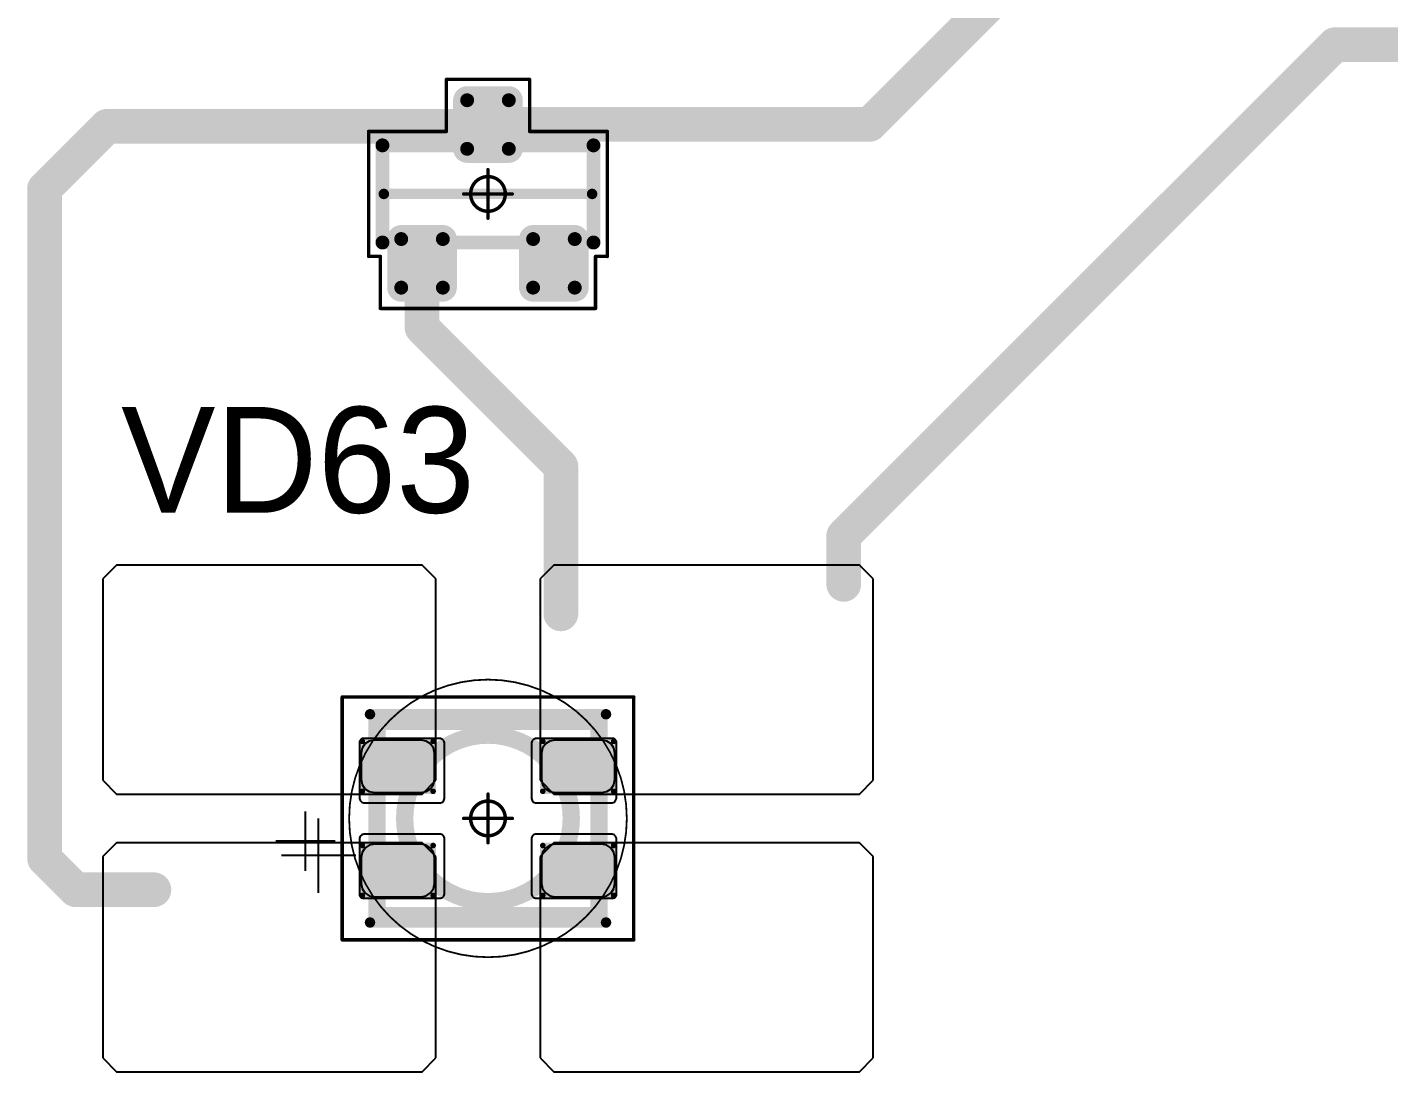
# Model space of a CAD drawing. Header units: millimetres. Extents: x 0 to 400, y 0 to 511.
# Drawn here: x 53.36 to 72.98, y 357.85 to 372.9 of the extents above; entities that cross this region are included whole.
import ezdxf

# ---------------------------------------------------------------- set-up
doc = ezdxf.new("R2010")
doc.units = ezdxf.units.MM
for name, color, linetype in [('Mechanical13', 56, 'Continuous'), ('Mechanical15', 56, 'Continuous'), ('Mechanical2', 216, 'Continuous'), ('TopLayer', 1, 'Continuous'), ('TopOverlay', 2, 'Continuous'), ('TopPaste', 8, 'Continuous'), ('TopSolder', 216, 'Continuous')]:
    doc.layers.add(name, color=color, linetype=linetype)

# ---------------------------------------------------------------- blocks, each defined once
blk = doc.blocks.new('SOT23_534')
at = {"layer": 'Mechanical13', "const_width": 0.2}
for points in [[(-0.7, 1.52), (0.7, 1.52)], [(-0.7, 1.52), (-0.7, -1.52)], [(0.7, 1.52), (0.7, -1.52)], [(-0.7, -1.52), (0.7, -1.52)]]:
    blk.add_lwpolyline(points, dxfattribs=at)
at = {"layer": 'Mechanical13', "const_width": 0.1}
for points in [[(-0.75, 1.52, 1), (-0.65, 1.52, 1)], [(-0.75, 1.52, 1), (-0.65, 1.52, 1)], [(0.65, 1.52, 1), (0.75, 1.52, 1)], [(0.65, 1.52, 1), (0.75, 1.52, 1)], [(-0.75, -1.52, 1), (-0.65, -1.52, 1)], [(-0.75, -1.52, 1), (-0.65, -1.52, 1)], [(0.65, -1.52, 1), (0.75, -1.52, 1)], [(0.65, -1.52, 1), (0.75, -1.52, 1)]]:
    blk.add_lwpolyline(points, format="xyb", close=True, dxfattribs=at)
at = {"layer": 'Mechanical15', "const_width": 0.05}
for points in [[(-1.65, 1.55), (-1.65, -1.55)], [(-1.65, 1.55), (-0.9, 1.55)], [(-0.9, 1.72), (-0.9, 1.55)], [(-0.9, 1.72), (0.9, 1.72)], [(0.9, 1.72), (0.9, 0.6)], [(0.9, 0.6), (1.65, 0.6)], [(1.65, 0.6), (1.65, -0.6)], [(0, 0.35), (0, -0.35)], [(-0.35, 0), (0.35, 0)], [(0.9, -0.6), (1.65, -0.6)], [(0.9, -0.6), (0.9, -1.72)], [(-1.65, -1.55), (-0.9, -1.55)], [(-0.9, -1.55), (-0.9, -1.72)], [(-0.9, -1.72), (0.9, -1.72)]]:
    blk.add_lwpolyline(points, dxfattribs=at)
at = {"layer": 'Mechanical15'}
for points, const_width in [([(-1.662, 1.55, 1), (-1.637, 1.55, 1)], 0.025), ([(-1.662, 1.55, 1), (-1.637, 1.55, 1)], 0.025), ([(-0.913, 1.72, 1), (-0.888, 1.72, 1)], 0.025), ([(-0.913, 1.72, 1), (-0.888, 1.72, 1)], 0.025), ([(-0.913, 1.55, 1), (-0.888, 1.55, 1)], 0.025), ([(-0.913, 1.55, 1), (-0.888, 1.55, 1)], 0.025), ([(0.888, 1.72, 1), (0.913, 1.72, 1)], 0.025), ([(0.888, 1.72, 1), (0.913, 1.72, 1)], 0.025), ([(0.888, 0.6, 1), (0.913, 0.6, 1)], 0.025), ([(0.888, 0.6, 1), (0.913, 0.6, 1)], 0.025), ([(1.637, 0.6, 1), (1.662, 0.6, 1)], 0.025), ([(1.637, 0.6, 1), (1.662, 0.6, 1)], 0.025), ([(0.25, 0, 1), (-0.25, 0, 1)], 0.05), ([(-0.012, 0.35, 1), (0.012, 0.35, 1)], 0.025), ([(-0.362, 0, 1), (-0.337, 0, 1)], 0.025), ([(-0.262, 0, 1), (-0.238, 0, 1)], 0.025), ([(0.238, 0, 1), (0.262, 0, 1)], 0.025), ([(0.337, 0, 1), (0.362, 0, 1)], 0.025), ([(-0.012, -0.35, 1), (0.012, -0.35, 1)], 0.025), ([(0.888, -0.6, 1), (0.913, -0.6, 1)], 0.025), ([(0.888, -0.6, 1), (0.913, -0.6, 1)], 0.025), ([(1.637, -0.6, 1), (1.662, -0.6, 1)], 0.025), ([(1.637, -0.6, 1), (1.662, -0.6, 1)], 0.025), ([(-1.662, -1.55, 1), (-1.637, -1.55, 1)], 0.025), ([(-1.662, -1.55, 1), (-1.637, -1.55, 1)], 0.025), ([(-0.913, -1.55, 1), (-0.888, -1.55, 1)], 0.025), ([(-0.913, -1.55, 1), (-0.888, -1.55, 1)], 0.025), ([(-0.913, -1.72, 1), (-0.888, -1.72, 1)], 0.025), ([(-0.913, -1.72, 1), (-0.888, -1.72, 1)], 0.025), ([(0.888, -1.72, 1), (0.913, -1.72, 1)], 0.025), ([(0.888, -1.72, 1), (0.913, -1.72, 1)], 0.025)]:
    blk.add_lwpolyline(points, format="xyb", close=True, dxfattribs=dict(at, const_width=const_width))
at = {"layer": 'TopLayer', "const_width": 0.1}
for points in [[(-1.4, 1.25, 1), (-1.3, 1.25, 1)], [(-0.7, 1.25, 1), (-0.6, 1.25, 1)], [(-1.4, 0.65, 1), (-1.3, 0.65, 1)], [(-0.7, 0.65, 1), (-0.6, 0.65, 1)], [(0.6, 0.3, 1), (0.7, 0.3, 1)], [(1.3, 0.3, 1), (1.4, 0.3, 1)], [(0.6, -0.3, 1), (0.7, -0.3, 1)], [(1.3, -0.3, 1), (1.4, -0.3, 1)], [(-1.4, -0.65, 1), (-1.3, -0.65, 1)], [(-0.7, -0.65, 1), (-0.6, -0.65, 1)], [(-1.4, -1.25, 1), (-1.3, -1.25, 1)], [(-0.7, -1.25, 1), (-0.6, -1.25, 1)]]:
    blk.add_lwpolyline(points, format="xyb", close=True, dxfattribs=at)
at = {"layer": 'TopLayer'}
for points in [[(-1.45, 1.25), (-1.45, 0.65), (-0.55, 1.25), (-0.55, 0.65)], [(-1.35, 1.35), (-1.35, 0.55), (-0.65, 1.35), (-0.65, 0.55)], [(0.65, 0.4), (0.65, -0.4), (1.35, 0.4), (1.35, -0.4)], [(0.55, 0.3), (0.55, -0.3), (1.45, 0.3), (1.45, -0.3)], [(-1.35, -0.55), (-1.35, -1.35), (-0.65, -0.55), (-0.65, -1.35)], [(-1.45, -0.65), (-1.45, -1.25), (-0.55, -0.65), (-0.55, -1.25)]]:
    blk.add_solid(points, dxfattribs=at)
at = {"layer": 'TopOverlay', "const_width": 0.15}
blk.add_lwpolyline([(0, 1.5), (0, -1.5)], dxfattribs=at)
at = {"layer": 'TopOverlay', "const_width": 0.075}
for points in [[(-0.038, 1.5, 1), (0.038, 1.5, 1)], [(-0.038, -1.5, 1), (0.038, -1.5, 1)]]:
    blk.add_lwpolyline(points, format="xyb", close=True, dxfattribs=at)
at = {"layer": 'TopPaste', "const_width": 0.075}
for points in [[(-1.387, 1.25, 1), (-1.313, 1.25, 1)], [(-0.687, 1.25, 1), (-0.613, 1.25, 1)], [(-1.387, 0.65, 1), (-1.313, 0.65, 1)], [(-0.687, 0.65, 1), (-0.613, 0.65, 1)], [(0.613, 0.3, 1), (0.687, 0.3, 1)], [(1.313, 0.3, 1), (1.387, 0.3, 1)], [(0.613, -0.3, 1), (0.687, -0.3, 1)], [(1.313, -0.3, 1), (1.387, -0.3, 1)], [(-1.387, -0.65, 1), (-1.313, -0.65, 1)], [(-0.687, -0.65, 1), (-0.613, -0.65, 1)], [(-1.387, -1.25, 1), (-1.313, -1.25, 1)], [(-0.687, -1.25, 1), (-0.613, -1.25, 1)]]:
    blk.add_lwpolyline(points, format="xyb", close=True, dxfattribs=at)
at = {"layer": 'TopPaste'}
for points in [[(-1.425, 1.25), (-1.425, 0.65), (-0.575, 1.25), (-0.575, 0.65)], [(-1.35, 1.325), (-1.35, 0.575), (-0.65, 1.325), (-0.65, 0.575)], [(0.575, 0.3), (0.575, -0.3), (1.425, 0.3), (1.425, -0.3)], [(0.65, 0.375), (0.65, -0.375), (1.35, 0.375), (1.35, -0.375)], [(-1.35, -0.575), (-1.35, -1.325), (-0.65, -0.575), (-0.65, -1.325)], [(-1.425, -0.65), (-1.425, -1.25), (-0.575, -0.65), (-0.575, -1.25)]]:
    blk.add_solid(points, dxfattribs=at)
at = {"layer": 'TopSolder', "const_width": 0.202}
for points in [[(-1.451, 1.25, 1), (-1.249, 1.25, 1)], [(-0.751, 1.25, 1), (-0.549, 1.25, 1)], [(-1.451, 0.65, 1), (-1.249, 0.65, 1)], [(-0.751, 0.65, 1), (-0.549, 0.65, 1)], [(0.549, 0.3, 1), (0.751, 0.3, 1)], [(1.249, 0.3, 1), (1.451, 0.3, 1)], [(0.549, -0.3, 1), (0.751, -0.3, 1)], [(1.249, -0.3, 1), (1.451, -0.3, 1)], [(-1.451, -0.65, 1), (-1.249, -0.65, 1)], [(-0.751, -0.65, 1), (-0.549, -0.65, 1)], [(-1.451, -1.25, 1), (-1.249, -1.25, 1)], [(-0.751, -1.25, 1), (-0.549, -1.25, 1)]]:
    blk.add_lwpolyline(points, format="xyb", close=True, dxfattribs=at)
at = {"layer": 'TopSolder'}
for points in [[(-1.35, 1.452), (-1.35, 0.448), (-0.65, 1.452), (-0.65, 0.448)], [(-1.552, 1.25), (-1.552, 0.65), (-0.448, 1.25), (-0.448, 0.65)], [(0.65, 0.502), (0.65, -0.502), (1.35, 0.502), (1.35, -0.502)], [(0.448, 0.3), (0.448, -0.3), (1.552, 0.3), (1.552, -0.3)], [(-1.35, -0.448), (-1.35, -1.452), (-0.65, -0.448), (-0.65, -1.452)], [(-1.552, -0.65), (-1.552, -1.25), (-0.448, -0.65), (-0.448, -1.25)]]:
    blk.add_solid(points, dxfattribs=at)
blk = doc.blocks.new('E65F_738')
at = {"layer": 'Mechanical13'}
for p, q in [((2.441, 1.071), (2.441, 0)), ((1.905, 0.536), (2.976, 0.536))]:
    blk.add_line(p, q, dxfattribs=at)
at = {"layer": 'Mechanical13', "const_width": 0.25}
for points in [[(-1.6, 1.4), (-1.6, -1.4)], [(1.6, 1.4), (-1.6, 1.4)], [(1.6, 1.4), (1.6, -1.4)], [(1.6, -1.4), (-1.6, -1.4)]]:
    blk.add_lwpolyline(points, dxfattribs=at)
at = {"layer": 'Mechanical13'}
for points, const_width in [([(-1.663, 1.4, 1), (-1.538, 1.4, 1)], 0.125), ([(-1.663, 1.4, 1), (-1.538, 1.4, 1)], 0.125), ([(1.537, 1.4, 1), (1.662, 1.4, 1)], 0.125), ([(1.537, 1.4, 1), (1.662, 1.4, 1)], 0.125), ([(1.2, 0, 1), (-1.2, 0, 1)], 0.25), ([(-1.263, 0, 1), (-1.138, 0, 1)], 0.125), ([(1.137, 0, 1), (1.262, 0, 1)], 0.125), ([(-1.663, -1.4, 1), (-1.538, -1.4, 1)], 0.125), ([(-1.663, -1.4, 1), (-1.538, -1.4, 1)], 0.125), ([(1.537, -1.4, 1), (1.662, -1.4, 1)], 0.125), ([(1.537, -1.4, 1), (1.662, -1.4, 1)], 0.125)]:
    blk.add_lwpolyline(points, format="xyb", close=True, dxfattribs=dict(at, const_width=const_width))
at = {"layer": 'Mechanical15', "const_width": 0.05}
for points in [[(2.1, 1.75), (-2.1, 1.75)], [(-2.1, 1.75), (-2.1, -1.75)], [(2.1, 1.75), (2.1, -1.75)], [(0, 0.35), (0, -0.35)], [(0, 0.35), (0, -0.35)], [(0.35, 0), (-0.35, 0)], [(0.35, 0), (-0.35, 0)], [(2.1, -1.75), (-2.1, -1.75)]]:
    blk.add_lwpolyline(points, dxfattribs=at)
at = {"layer": 'Mechanical15'}
for points, const_width in [([(-2.113, 1.75, 1), (-2.088, 1.75, 1)], 0.025), ([(-2.113, 1.75, 1), (-2.088, 1.75, 1)], 0.025), ([(2.087, 1.75, 1), (2.112, 1.75, 1)], 0.025), ([(2.087, 1.75, 1), (2.112, 1.75, 1)], 0.025), ([(0.25, 0, 1), (-0.25, 0, 1)], 0.05), ([(0.25, 0, 1), (-0.25, 0, 1)], 0.05), ([(-0.013, 0.35, 1), (0.012, 0.35, 1)], 0.025), ([(-0.013, 0.35, 1), (0.012, 0.35, 1)], 0.025), ([(-0.363, 0, 1), (-0.338, 0, 1)], 0.025), ([(-0.363, 0, 1), (-0.338, 0, 1)], 0.025), ([(-0.263, 0, 1), (-0.238, 0, 1)], 0.025), ([(-0.263, 0, 1), (-0.238, 0, 1)], 0.025), ([(0.237, 0, 1), (0.262, 0, 1)], 0.025), ([(0.237, 0, 1), (0.262, 0, 1)], 0.025), ([(0.337, 0, 1), (0.362, 0, 1)], 0.025), ([(0.337, 0, 1), (0.362, 0, 1)], 0.025), ([(-0.013, -0.35, 1), (0.012, -0.35, 1)], 0.025), ([(-0.013, -0.35, 1), (0.012, -0.35, 1)], 0.025), ([(-2.113, -1.75, 1), (-2.088, -1.75, 1)], 0.025), ([(-2.113, -1.75, 1), (-2.088, -1.75, 1)], 0.025), ([(2.087, -1.75, 1), (2.112, -1.75, 1)], 0.025), ([(2.087, -1.75, 1), (2.112, -1.75, 1)], 0.025)]:
    blk.add_lwpolyline(points, format="xyb", close=True, dxfattribs=dict(at, const_width=const_width))
at = {"layer": 'TopLayer'}
for p, q in [((-5.35, 3.65), (-5.55, 3.45)), ((-0.95, 3.65), (-5.35, 3.65)), ((-5.35, 3.65), (-5.35, 3.65)), ((-0.75, 3.45), (-0.95, 3.65)), ((0.95, 3.65), (0.75, 3.45)), ((5.35, 3.65), (0.95, 3.65)), ((0.95, 3.65), (0.95, 3.65)), ((5.55, 3.45), (5.35, 3.65)), ((-5.55, 3.45), (-5.55, 3.45)), ((-5.55, 3.45), (-5.55, 0.55)), ((-0.75, 0.55), (-0.75, 3.45)), ((0.75, 3.45), (0.75, 3.45)), ((0.75, 3.45), (0.75, 0.55)), ((5.55, 0.55), (5.55, 3.45)), ((-5.55, 0.55), (-5.35, 0.35)), ((-0.95, 0.35), (-0.75, 0.55)), ((0.75, 0.55), (0.95, 0.35)), ((5.35, 0.35), (5.55, 0.55)), ((-5.35, 0.35), (-0.95, 0.35)), ((0.95, 0.35), (5.35, 0.35)), ((-5.35, -0.35), (-5.55, -0.55)), ((-0.95, -0.35), (-5.35, -0.35)), ((-5.35, -0.35), (-5.35, -0.35)), ((-0.75, -0.55), (-0.95, -0.35)), ((0.95, -0.35), (0.75, -0.55)), ((5.35, -0.35), (0.95, -0.35)), ((0.95, -0.35), (0.95, -0.35)), ((5.55, -0.55), (5.35, -0.35)), ((-5.55, -0.55), (-5.55, -0.55)), ((-5.55, -0.55), (-5.55, -3.45)), ((-0.75, -3.45), (-0.75, -0.55)), ((0.75, -0.55), (0.75, -0.55)), ((0.75, -0.55), (0.75, -3.45)), ((5.55, -3.45), (5.55, -0.55)), ((-5.55, -3.45), (-5.35, -3.65)), ((-0.95, -3.65), (-0.75, -3.45)), ((0.75, -3.45), (0.95, -3.65)), ((5.35, -3.65), (5.55, -3.45)), ((-5.35, -3.65), (-0.95, -3.65)), ((0.95, -3.65), (5.35, -3.65))]:
    blk.add_line(p, q, dxfattribs=at)
at = {"layer": 'TopLayer', "const_width": 0.04}
for points in [[(-1.83, 1.11, 1), (-1.79, 1.11, 1)], [(-0.81, 1.11, 1), (-0.77, 1.11, 1)], [(0.77, 1.11, 1), (0.81, 1.11, 1)], [(1.79, 1.11, 1), (1.83, 1.11, 1)], [(-1.83, 0.39, 1), (-1.79, 0.39, 1)], [(-0.81, 0.39, 1), (-0.77, 0.39, 1)], [(0.77, 0.39, 1), (0.81, 0.39, 1)], [(1.79, 0.39, 1), (1.83, 0.39, 1)], [(-1.83, -0.39, 1), (-1.79, -0.39, 1)], [(-0.81, -0.39, 1), (-0.77, -0.39, 1)], [(0.77, -0.39, 1), (0.81, -0.39, 1)], [(1.79, -0.39, 1), (1.83, -0.39, 1)], [(-1.83, -1.11, 1), (-1.79, -1.11, 1)], [(-0.81, -1.11, 1), (-0.77, -1.11, 1)], [(0.77, -1.11, 1), (0.81, -1.11, 1)], [(1.79, -1.11, 1), (1.83, -1.11, 1)]]:
    blk.add_lwpolyline(points, format="xyb", close=True, dxfattribs=at)
at = {"layer": 'TopLayer'}
for points in [[(-1.85, 1.11), (-1.85, 0.39), (-0.75, 1.11), (-0.75, 0.39)], [(-1.81, 1.15), (-1.81, 0.35), (-0.79, 1.15), (-0.79, 0.35)], [(0.75, 1.11), (0.75, 0.39), (1.85, 1.11), (1.85, 0.39)], [(0.79, 1.15), (0.79, 0.35), (1.81, 1.15), (1.81, 0.35)], [(-1.85, -0.39), (-1.85, -1.11), (-0.75, -0.39), (-0.75, -1.11)], [(-1.81, -0.35), (-1.81, -1.15), (-0.79, -0.35), (-0.79, -1.15)], [(0.75, -0.39), (0.75, -1.11), (1.85, -0.39), (1.85, -1.11)], [(0.79, -0.35), (0.79, -1.15), (1.81, -0.35), (1.81, -1.15)]]:
    blk.add_solid(points, dxfattribs=at)
at = {"layer": 'TopOverlay'}
for p, q in [((2.628, 0.757), (2.628, -0.1)), ((2.2, 0.328), (3.057, 0.328))]:
    blk.add_line(p, q, dxfattribs=at)
at = {"layer": 'TopOverlay', "const_width": 0.15}
for points in [[(1.7, 1.5), (-1.7, 1.5)], [(1.7, -1.5), (-1.7, -1.5)]]:
    blk.add_lwpolyline(points, dxfattribs=at)
at = {"layer": 'TopOverlay', "const_width": 0.075}
for points in [[(-1.738, 1.5, 1), (-1.663, 1.5, 1)], [(1.662, 1.5, 1), (1.737, 1.5, 1)], [(-1.738, -1.5, 1), (-1.663, -1.5, 1)], [(1.662, -1.5, 1), (1.737, -1.5, 1)]]:
    blk.add_lwpolyline(points, format="xyb", close=True, dxfattribs=at)
at = {"layer": 'TopPaste'}
for p, q in [((-1.814, 1.011), (-1.829, 0.938)), ((-1.773, 1.073), (-1.814, 1.011)), ((-1.711, 1.114), (-1.773, 1.073)), ((-1.638, 1.129), (-1.711, 1.114)), ((-0.963, 1.129), (-1.638, 1.129)), ((-0.889, 1.114), (-0.963, 1.129)), ((-0.827, 1.073), (-0.889, 1.114)), ((-0.786, 1.011), (-0.827, 1.073)), ((-0.771, 0.938), (-0.786, 1.011)), ((0.786, 1.011), (0.771, 0.938)), ((0.827, 1.073), (0.786, 1.011)), ((0.889, 1.114), (0.827, 1.073)), ((0.962, 1.129), (0.889, 1.114)), ((1.637, 1.129), (0.962, 1.129)), ((1.711, 1.114), (1.637, 1.129)), ((1.773, 1.073), (1.711, 1.114)), ((1.814, 1.011), (1.773, 1.073)), ((1.829, 0.938), (1.814, 1.011)), ((-1.829, 0.938), (-1.829, 0.563)), ((-0.771, 0.563), (-0.771, 0.938)), ((0.771, 0.938), (0.771, 0.563)), ((1.829, 0.563), (1.829, 0.938)), ((-1.829, 0.563), (-1.814, 0.489)), ((-1.814, 0.489), (-1.773, 0.427)), ((-1.773, 0.427), (-1.711, 0.386)), ((-0.889, 0.386), (-0.827, 0.427)), ((-0.827, 0.427), (-0.786, 0.489)), ((-0.786, 0.489), (-0.771, 0.563)), ((0.771, 0.563), (0.786, 0.489)), ((0.786, 0.489), (0.827, 0.427)), ((0.827, 0.427), (0.889, 0.386)), ((1.711, 0.386), (1.773, 0.427)), ((1.773, 0.427), (1.814, 0.489)), ((1.814, 0.489), (1.829, 0.563)), ((-1.711, 0.386), (-1.638, 0.371)), ((-1.638, 0.371), (-0.963, 0.371)), ((-0.963, 0.371), (-0.889, 0.386)), ((0.889, 0.386), (0.962, 0.371)), ((0.962, 0.371), (1.637, 0.371)), ((1.637, 0.371), (1.711, 0.386)), ((-1.711, -0.386), (-1.773, -0.427)), ((-1.638, -0.371), (-1.711, -0.386)), ((-0.963, -0.371), (-1.638, -0.371)), ((-0.889, -0.386), (-0.963, -0.371)), ((-0.827, -0.427), (-0.889, -0.386)), ((0.889, -0.386), (0.827, -0.427)), ((0.962, -0.371), (0.889, -0.386)), ((1.637, -0.371), (0.962, -0.371)), ((1.711, -0.386), (1.637, -0.371)), ((1.773, -0.427), (1.711, -0.386)), ((-1.814, -0.489), (-1.829, -0.563)), ((-1.829, -0.563), (-1.829, -0.938)), ((-1.773, -0.427), (-1.814, -0.489)), ((-0.786, -0.489), (-0.827, -0.427)), ((-0.771, -0.563), (-0.786, -0.489)), ((-0.771, -0.938), (-0.771, -0.563)), ((0.786, -0.489), (0.771, -0.563)), ((0.771, -0.563), (0.771, -0.938)), ((0.827, -0.427), (0.786, -0.489)), ((1.814, -0.489), (1.773, -0.427)), ((1.829, -0.563), (1.814, -0.489)), ((1.829, -0.938), (1.829, -0.563)), ((-1.829, -0.938), (-1.814, -1.011)), ((-0.786, -1.011), (-0.771, -0.938)), ((0.771, -0.938), (0.786, -1.011)), ((1.814, -1.011), (1.829, -0.938)), ((-1.814, -1.011), (-1.773, -1.073)), ((-1.773, -1.073), (-1.711, -1.114)), ((-1.711, -1.114), (-1.638, -1.129)), ((-1.638, -1.129), (-0.963, -1.129)), ((-0.963, -1.129), (-0.889, -1.114)), ((-0.889, -1.114), (-0.827, -1.073)), ((-0.827, -1.073), (-0.786, -1.011)), ((0.786, -1.011), (0.827, -1.073)), ((0.827, -1.073), (0.889, -1.114)), ((0.889, -1.114), (0.962, -1.129)), ((0.962, -1.129), (1.637, -1.129)), ((1.637, -1.129), (1.711, -1.114)), ((1.711, -1.114), (1.773, -1.073)), ((1.773, -1.073), (1.814, -1.011))]:
    blk.add_line(p, q, dxfattribs=at)
at = {"layer": 'TopSolder'}
for p, q in [((-1.842, 1.129), (-1.85, 1.111)), ((-1.85, 1.111), (-1.85, 1.101)), ((-1.85, 1.101), (-1.85, 1.101)), ((-1.85, 1.101), (-1.85, 0.301)), ((-1.828, 1.143), (-1.842, 1.129)), ((-1.81, 1.151), (-1.828, 1.143)), ((-1.8, 1.151), (-1.81, 1.151)), ((-0.7, 1.151), (-1.8, 1.151)), ((-0.685, 1.151), (-0.7, 1.151)), ((-0.7, 1.151), (-0.7, 1.151)), ((-0.658, 1.139), (-0.685, 1.151)), ((-0.636, 1.118), (-0.658, 1.139)), ((-0.625, 1.09), (-0.636, 1.118)), ((-0.625, 1.076), (-0.625, 1.09)), ((-0.625, 0.301), (-0.625, 1.076)), ((0.636, 1.118), (0.625, 1.09)), ((0.625, 1.09), (0.625, 1.076)), ((0.625, 1.076), (0.625, 1.076)), ((0.625, 1.076), (0.625, 0.301)), ((0.657, 1.139), (0.636, 1.118)), ((0.685, 1.151), (0.657, 1.139)), ((0.7, 1.151), (0.685, 1.151)), ((1.8, 1.151), (0.7, 1.151)), ((1.81, 1.151), (1.8, 1.151)), ((1.8, 1.151), (1.8, 1.151)), ((1.828, 1.143), (1.81, 1.151)), ((1.842, 1.129), (1.828, 1.143)), ((1.85, 1.111), (1.842, 1.129)), ((1.85, 1.101), (1.85, 1.111)), ((1.85, 0.301), (1.85, 1.101)), ((-1.85, 0.301), (-1.85, 0.286)), ((-1.85, 0.286), (-1.839, 0.258)), ((-1.839, 0.258), (-1.818, 0.237)), ((-1.818, 0.237), (-1.79, 0.226)), ((-1.79, 0.226), (-1.775, 0.226)), ((-1.775, 0.226), (-1.775, 0.226)), ((-1.775, 0.226), (-0.7, 0.226)), ((-0.7, 0.226), (-0.685, 0.226)), ((-0.685, 0.226), (-0.658, 0.237)), ((-0.658, 0.237), (-0.636, 0.258)), ((-0.636, 0.258), (-0.625, 0.286)), ((-0.625, 0.286), (-0.625, 0.301)), ((-0.625, 0.301), (-0.625, 0.301)), ((0.625, 0.301), (0.625, 0.286)), ((0.625, 0.286), (0.636, 0.258)), ((0.636, 0.258), (0.657, 0.237)), ((0.657, 0.237), (0.685, 0.226)), ((0.685, 0.226), (0.7, 0.226)), ((0.7, 0.226), (0.7, 0.226)), ((0.7, 0.226), (1.775, 0.226)), ((1.775, 0.226), (1.79, 0.226)), ((1.79, 0.226), (1.817, 0.237)), ((1.817, 0.237), (1.839, 0.258)), ((1.839, 0.258), (1.85, 0.286)), ((1.85, 0.286), (1.85, 0.301)), ((1.85, 0.301), (1.85, 0.301)), ((-1.839, -0.257), (-1.85, -0.285)), ((-1.85, -0.285), (-1.85, -0.299)), ((-1.85, -0.299), (-1.85, -0.299)), ((-1.85, -0.299), (-1.85, -1.099)), ((-1.818, -0.236), (-1.839, -0.257)), ((-1.79, -0.224), (-1.818, -0.236)), ((-1.775, -0.224), (-1.79, -0.224)), ((-0.7, -0.224), (-1.775, -0.224)), ((-0.685, -0.224), (-0.7, -0.224)), ((-0.7, -0.224), (-0.7, -0.224)), ((-0.658, -0.236), (-0.685, -0.224)), ((-0.636, -0.257), (-0.658, -0.236)), ((-0.625, -0.285), (-0.636, -0.257)), ((-0.625, -0.299), (-0.625, -0.285)), ((-0.625, -1.074), (-0.625, -0.299)), ((0.636, -0.257), (0.625, -0.285)), ((0.625, -0.285), (0.625, -0.299)), ((0.625, -0.299), (0.625, -0.299)), ((0.625, -0.299), (0.625, -1.074)), ((0.657, -0.236), (0.636, -0.257)), ((0.685, -0.224), (0.657, -0.236)), ((0.7, -0.224), (0.685, -0.224)), ((1.775, -0.224), (0.7, -0.224)), ((1.79, -0.224), (1.775, -0.224)), ((1.775, -0.224), (1.775, -0.224)), ((1.817, -0.236), (1.79, -0.224)), ((1.839, -0.257), (1.817, -0.236)), ((1.85, -0.285), (1.839, -0.257)), ((1.85, -0.299), (1.85, -0.285)), ((1.85, -1.099), (1.85, -0.299)), ((-1.85, -1.099), (-1.85, -1.109)), ((-1.85, -1.109), (-1.842, -1.128)), ((-1.842, -1.128), (-1.828, -1.142)), ((-1.828, -1.142), (-1.81, -1.149)), ((-1.81, -1.149), (-1.8, -1.149)), ((-1.8, -1.149), (-0.7, -1.149)), ((-1.8, -1.149), (-1.8, -1.149)), ((-0.7, -1.149), (-0.685, -1.149)), ((-0.685, -1.149), (-0.658, -1.138)), ((-0.658, -1.138), (-0.636, -1.117)), ((-0.636, -1.117), (-0.625, -1.089)), ((-0.625, -1.089), (-0.625, -1.074)), ((-0.625, -1.074), (-0.625, -1.074)), ((0.625, -1.074), (0.625, -1.089)), ((0.625, -1.089), (0.636, -1.117)), ((0.636, -1.117), (0.657, -1.138)), ((0.657, -1.138), (0.685, -1.149)), ((0.685, -1.149), (0.7, -1.149)), ((0.7, -1.149), (1.8, -1.149)), ((0.7, -1.149), (0.7, -1.149)), ((1.8, -1.149), (1.81, -1.149)), ((1.81, -1.149), (1.828, -1.142)), ((1.828, -1.142), (1.842, -1.128)), ((1.842, -1.128), (1.85, -1.109)), ((1.85, -1.109), (1.85, -1.099)), ((1.85, -1.099), (1.85, -1.099))]:
    blk.add_line(p, q, dxfattribs=at)

msp = doc.modelspace()

# ---------------------------------------------------------------- linework, layer by layer
at = {"layer": 'Mechanical2'}
for points, const_width in [([(62, 361.503, 1), (58, 361.503, 1)], 0.0254), ([(60, 363.503, 1), (60, 363.503, 1)], 0.0005), ([(57.994, 361.503, 1), (58.006, 361.503, 1)], 0.0127), ([(58, 361.503, 1), (58, 361.503, 1)], 0.0005), ([(61.994, 361.503, 1), (62.006, 361.503, 1)], 0.0127), ([(62, 361.503, 1), (62, 361.503, 1)], 0.0005), ([(60, 359.503, 1), (60, 359.503, 1)], 0.0005)]:
    msp.add_lwpolyline(points, format="xyb", close=True, dxfattribs=dict(at, const_width=const_width))
at = {"layer": 'Mechanical2', "const_width": 0.001}
for points in [[(60, 359.503), (60, 363.503)], [(58, 361.503), (62, 361.503)]]:
    msp.add_lwpolyline(points, dxfattribs=at)
at = {"layer": 'TopLayer', "const_width": 0.5}
for points in [[(65.5, 371.503), (67.2, 373.203)], [(65.125, 365.575), (72.2, 372.65)], [(72.2, 372.65), (103.075, 372.65)], [(53.612, 370.575), (54.512, 371.475)], [(54.512, 371.475), (59.912, 371.475)], [(60, 371.503), (65.5, 371.503)], [(53.612, 362.25), (53.612, 370.575)], [(59.05, 368.575), (59.05, 369.5)], [(59.05, 368.575), (61.05, 366.575)], [(61.05, 364.45), (61.05, 366.575)], [(65.125, 364.875), (65.125, 365.575)], [(53.612, 360.925), (53.612, 362.25)], [(53.612, 360.925), (54.062, 360.475)], [(54.062, 360.475), (55.187, 360.475)]]:
    msp.add_lwpolyline(points, dxfattribs=at)
at = {"layer": 'TopLayer', "const_width": 0.25}
for points in [[(72.075, 372.65, 1), (72.325, 372.65, 1)], [(72.075, 372.65, 1), (72.325, 372.65, 1)], [(54.387, 371.475, 1), (54.637, 371.475, 1)], [(54.387, 371.475, 1), (54.637, 371.475, 1)], [(59.787, 371.475, 1), (60.037, 371.475, 1)], [(59.875, 371.503, 1), (60.125, 371.503, 1)], [(65.375, 371.503, 1), (65.625, 371.503, 1)], [(65.375, 371.503, 1), (65.625, 371.503, 1)], [(53.487, 370.575, 1), (53.737, 370.575, 1)], [(53.487, 370.575, 1), (53.737, 370.575, 1)], [(58.925, 369.5, 1), (59.175, 369.5, 1)], [(58.925, 368.575, 1), (59.175, 368.575, 1)], [(58.925, 368.575, 1), (59.175, 368.575, 1)], [(60.925, 366.575, 1), (61.175, 366.575, 1)], [(60.925, 366.575, 1), (61.175, 366.575, 1)], [(65, 365.575, 1), (65.25, 365.575, 1)], [(65, 365.575, 1), (65.25, 365.575, 1)], [(65, 364.875, 1), (65.25, 364.875, 1)], [(60.925, 364.45, 1), (61.175, 364.45, 1)], [(53.487, 362.25, 1), (53.737, 362.25, 1)], [(53.487, 362.25, 1), (53.737, 362.25, 1)], [(53.487, 360.925, 1), (53.737, 360.925, 1)], [(53.487, 360.925, 1), (53.737, 360.925, 1)], [(53.937, 360.475, 1), (54.187, 360.475, 1)], [(53.937, 360.475, 1), (54.187, 360.475, 1)], [(55.062, 360.475, 1), (55.312, 360.475, 1)]]:
    msp.add_lwpolyline(points, format="xyb", close=True, dxfattribs=at)

# ---------------------------------------------------------------- block references
for name, p, rotation in [('SOT23_534', (60, 370.5), 90), ('E65F_738', (60, 361.503), 180)]:
    msp.add_blockref(name, p, dxfattribs=dict(rotation=rotation))

# ---------------------------------------------------------------- texts
at = {"layer": 'TopOverlay'}
msp.add_text('VD63', height=1.524, dxfattribs=at).set_placement((54.715, 365.907))

doc.saveas('drawing.dxf')
